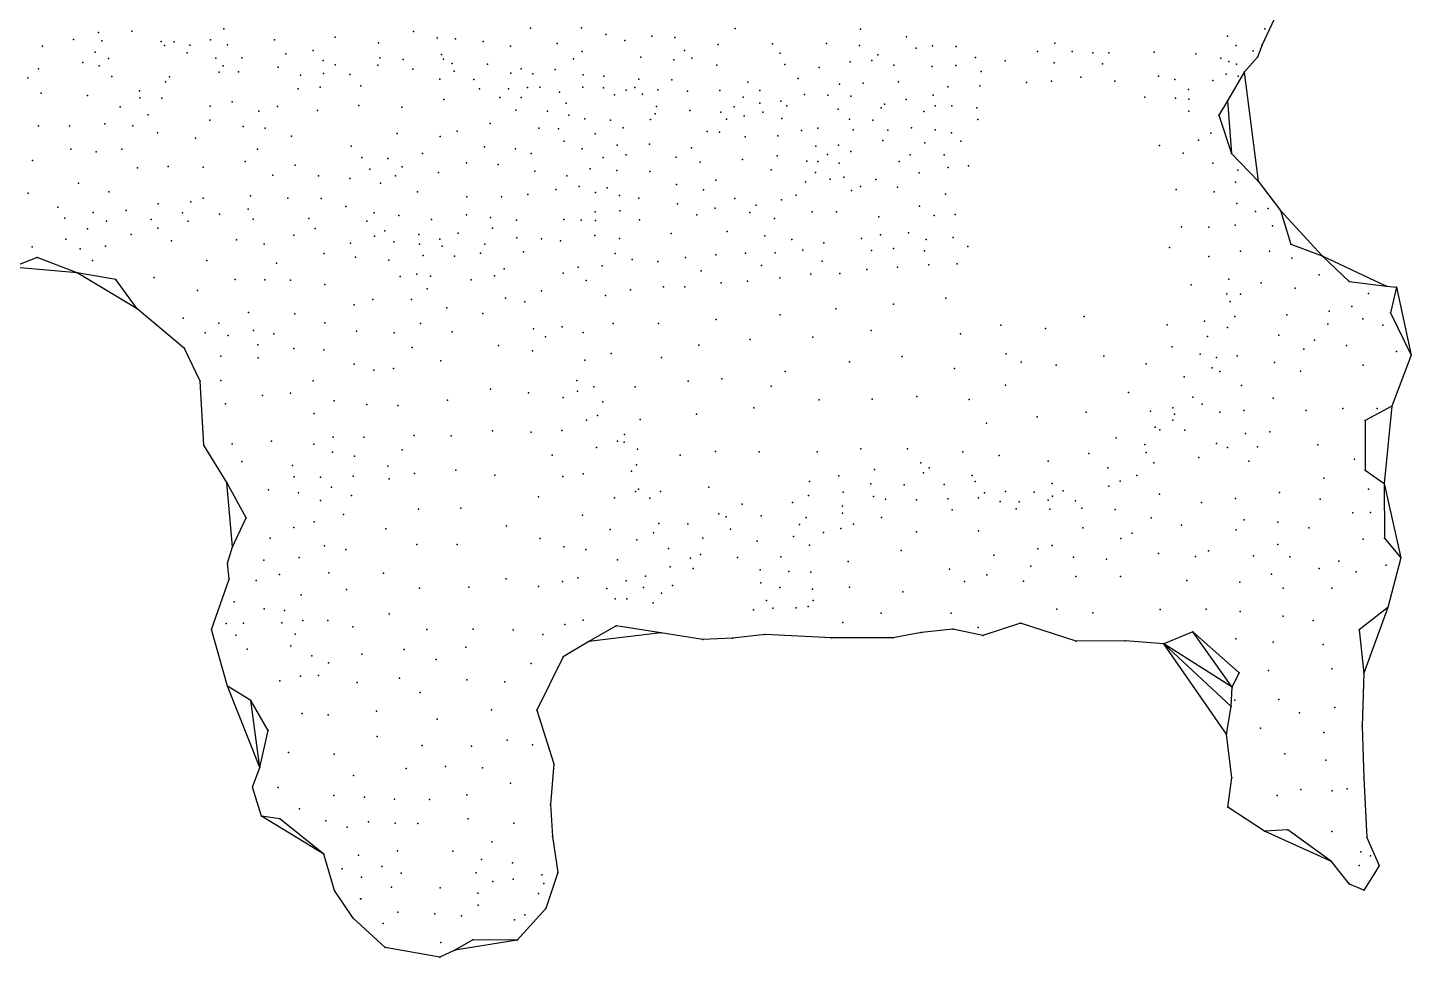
# Model space of a CAD drawing. Header units: millimetres. Extents: x 399711 to 433151, y 4365450 to 4409174.
# Drawn here: x 414865 to 426325, y 4371911 to 4379612 of the extents above; entities that cross this region are included whole.
import ezdxf

# ---------------------------------------------------------------- set-up
doc = ezdxf.new("R2010")
doc.units = ezdxf.units.MM
doc.layers.add('边界', color=7, linetype='Continuous')

msp = doc.modelspace()

# ---------------------------------------------------------------- linework, layer by layer
for p in [(415450.872, 4379573.732, 29.2), (415726.773, 4379583.14, 30.5), (416489.83, 4379602.302, 31.9), (418061.922, 4379581.948, 30.6), (419028.449, 4379608.411, 30.4), (419451.643, 4379611.841, 29.2), (419654.501, 4379554.805, 29.4), (420725.172, 4379604.511, 28.5), (421761.974, 4379599.236, 28.2), (425110.826, 4379603.334, 27.611), (414988.447, 4379457.857, 27.3), (415245.311, 4379514.899, 27.2), (415480.479, 4379503.83, 29.8), (415970.716, 4379498.355, 27.3), (415999.256, 4379465.76, 31.5), (416078.963, 4379495.221, 30.3), (416207.194, 4379467.797, 27.2), (416378.437, 4379512.616, 29), (416520.409, 4379469.885, 27.6), (416909.782, 4379510.629, 31.3), (417411.279, 4379533.038, 31.3), (417771.895, 4379485.636, 28.4), (418257.565, 4379527.146, 30.4), (418407.224, 4379518.872, 30.3), (418638.708, 4379497.586, 30.3), (418865.052, 4379458.532, 30.4), (419249.717, 4379481.22, 29.9), (419812.23, 4379505.532, 29.4), (420035.696, 4379543.339, 29.2), (420224.502, 4379531.601, 29.1), (420584.381, 4379474.139, 28.5), (421033.736, 4379478.682, 28.4), (421480.238, 4379482.62, 28.3), (421755.137, 4379463.373, 28.1), (422142.78, 4379535.133, 25.2), (422225.074, 4379442.4, 27.8), (422359.897, 4379461.647, 28.2), (422556.156, 4379455.462, 23.8), (423372.052, 4379483.734, 20.8), (424802.726, 4379543.092, 28.4), (424873.371, 4379463.345, 28.4), (425090.537, 4379471.189, 30.5), (415322.439, 4379323.156, 28), (415422.785, 4379410.756, 27.6), (415534.454, 4379355.752, 29.8), (416186.497, 4379404.473, 31.7), (416422.556, 4379359.876, 27.8), (416638.147, 4379362.05, 31.3), (417003.558, 4379396.546, 31.3), (417229.843, 4379423.029, 31.2), (417313.426, 4379339.504, 28.5), (417782.172, 4379362.394, 30.4), (417974.668, 4379348.195, 31.2), (418293.98, 4379390.865, 30.4), (418308.341, 4379351.273, 30.8), (419387.177, 4379352.985, 29.7), (419456.548, 4379413.75, 29.4), (419943.702, 4379368.184, 29.3), (420217.845, 4379345.668, 29.2), (420304.448, 4379423.817, 29.4), (420365.174, 4379360.175, 29), (421098.905, 4379401.72, 28.8), (421676.437, 4379329.232, 28.2), (421855.502, 4379339.968, 28.2), (421906.181, 4379386.586, 28.5), (422714.373, 4379365.184, 27.8), (422959.826, 4379338.341, 27.8), (423229.383, 4379414.696, 27.1), (423515.722, 4379414.012, 27.7), (423687.722, 4379404.597, 27.6), (423821.064, 4379404.274, 27.6), (424194.622, 4379409.143, 27.6), (424541.661, 4379396.979, 27.6), (424746.45, 4379358.66, 28.2), (424813.743, 4379330.76, 38.1), (425014.047, 4379421.759, 24.98), (425051.716, 4379367.516, 31.3), (414955.829, 4379270.435, 27.1), (415456.309, 4379294.888, 27.8), (415562.995, 4379209.073, 27.6), (416452.072, 4379243.937, 31.8), (416483.714, 4379296.723, 28.4), (416611.426, 4379247.743, 31.6), (416940.578, 4379284.179, 29.1), (417123.836, 4379219.309, 31.3), (417315.749, 4379231.972, 31.1), (417411.279, 4379304.872, 31.2), (417533.596, 4379223.384, 30.8), (417765.472, 4379300.774, 28.4), (418054.496, 4379268.423, 30.6), (418381.234, 4379316.657, 30.2), (418398.568, 4379251.985, 30.9), (418674.532, 4379308.825, 30.2), (418867.627, 4379235.029, 30.4), (418952.082, 4379271.846, 30.5), (419048.03, 4379228.797, 28), (419234.052, 4379265.976, 29.8), (419465.434, 4379222.824, 29.4), (419637.624, 4379210.715, 29.4), (420573.244, 4379302.004, 28.5), (421137.414, 4379308.477, 28.4), (421420.191, 4379282.07, 28.3), (422037.838, 4379300.424, 28.4), (422356.946, 4379292.048, 27.9), (422553.349, 4379300.153, 23.6), (422761.151, 4379248.24, 24.4), (423367.758, 4379320.686, 20.8), (423767.467, 4379311.765, 27.9), (424230.353, 4379209.517, 27.7), (424790.383, 4379226.046, 21.7), (424878.469, 4379309.021, 22.4), (424889.681, 4379209.354, 26.5), (424941.399, 4379245.021, 31), (414866.13, 4379197.096, 27.2), (416005.32, 4379163.008, 27), (416038.988, 4379204.704, 30.9), (417105.79, 4379105.286, 28.7), (417288.877, 4379120.418, 28.3), (417624.231, 4379130.495, 28.8), (418279.767, 4379184.647, 30.9), (418561.31, 4379183.084, 30.3), (418607.216, 4379105.152, 30), (418848.321, 4379104.336, 30.2), (419004.628, 4379117.297, 27.9), (419105.667, 4379119.282, 29.3), (419463.078, 4379120.313, 28.8), (419635.029, 4379114.701, 29.5), (419823.357, 4379094.108, 30.1), (419894.335, 4379116.109, 29.5), (419926.064, 4379185.823, 29.3), (420083.47, 4379098.281, 29.5), (420201.553, 4379179.903, 29.2), (420597.153, 4379092.939, 28.2), (420828.766, 4379160.369, 28.4), (421245.536, 4379190.073, 28.3), (421588.695, 4379143.14, 28.2), (421784.829, 4379153.273, 28.2), (422077.739, 4379162.406, 28.2), (422486.808, 4379120.92, 27.6), (422751.515, 4379131.011, 27.6), (423138.509, 4379157.32, 26.3), (423344.455, 4379168.444, 20.6), (423588.809, 4379201.402, 27.8), (423868.957, 4379168.621, 27.5), (424365.752, 4379182.673, 28.1), (424479.329, 4379101.19, 28.2), (424680.635, 4379175.343, 25.3), (414978.004, 4379070.615, 27.3), (415359.648, 4379049.951, 27.6), (415791.746, 4379090.347, 28.2), (415793.338, 4379029.796, 26.4), (415977.115, 4379027.848, 31), (416559.005, 4378998.093, 30), (418311.054, 4379017.044, 30.9), (418776.153, 4379034.611, 28.3), (418952.655, 4379034.611, 30), (419271.032, 4379078.877, 26.8), (419326.488, 4378987.912, 27.4), (419726.607, 4379055.86, 30.4), (419956.882, 4379062.889, 26.6), (420330.039, 4379087.593, 28.9), (420792.356, 4379035.806, 28.1), (420929.577, 4379092.104, 27.7), (420930.093, 4378986.449, 28.5), (421101.919, 4379004.285, 27.9), (421297.871, 4379059.438, 28.1), (421493.073, 4379053.527, 28.2), (421683.79, 4379044.051, 28.2), (421961.975, 4378979.076, 24.7), (422141.145, 4379016.154, 27.8), (422365.924, 4379053.586, 27.9), (424118.948, 4379037.096, 27.9), (424373.184, 4379028.024, 27.7), (424483.515, 4379020.258, 28.2), (424801.355, 4379007.525, 31.3), (415631.965, 4378956.735, 27.2), (415863.433, 4378889.25, 22.9), (416376.724, 4378961.861, 29.6), (416780.494, 4378921.47, 28.5), (416933.352, 4378959.18, 28.4), (417266.184, 4378926.428, 28.8), (417609.102, 4378966.738, 27.6), (417963.093, 4378954.06, 30.5), (418907.269, 4378928.798, 29.9), (419169.5, 4378921.24, 29.4), (419347.626, 4378888.325, 28.5), (420060.933, 4378898.047, 29), (420072.127, 4378959.254, 28.4), (420349.933, 4378927.471, 28.4), (420606.532, 4378912.639, 28.8), (420717.869, 4378957.387, 28.4), (420799.944, 4378882.953, 23.4), (420953.496, 4378913.263, 25.7), (421151.962, 4378964.873, 25.6), (421577.518, 4378938.598, 28.2), (421934.112, 4378947.201, 28), (422287.054, 4378917.649, 27.9), (422380.457, 4378965.892, 28.4), (422518.127, 4378964.696, 27.9), (422725.662, 4378947.021, 27.7), (424481.116, 4378919.827, 24.1), (424731.55, 4378886.419, 31.22), (414954.214, 4378798.488, 28), (415210.292, 4378798.488, 27.8), (415503.371, 4378815.651, 27.4), (415735.316, 4378799.714, 27.8), (416374.54, 4378845.89, 25.9), (416649.378, 4378792.983, 25.8), (416833.444, 4378780.387, 27), (418421.998, 4378755.032, 25), (418695.467, 4378817.947, 26.9), (419099.256, 4378780.573, 30), (419262.309, 4378773.668, 25.6), (419480.775, 4378856.41, 28.5), (419691.651, 4378847.442, 27.7), (419797.972, 4378783.628, 27.3), (420022.293, 4378852.951, 23.2), (420492.232, 4378753.362, 23.3), (420653.401, 4378855.068, 23.8), (421110.555, 4378860.458, 25.8), (421274.348, 4378759.368, 27.8), (421410.07, 4378780.556, 28.7), (421671.973, 4378853.228, 28.2), (421703.568, 4378767.018, 25.7), (421864.699, 4378844.878, 27.9), (421988.159, 4378763.323, 28.2), (422184.523, 4378781.713, 27.7), (422382.579, 4378765.772, 27.7), (422733.527, 4378852.479, 26.6), (415939.624, 4378741.863, 27.8), (416255.099, 4378696.405, 27.8), (417049.339, 4378712.283, 27.3), (417925.271, 4378734.877, 29.8), (418280.796, 4378709.683, 29.3), (419308.941, 4378671.787, 27.2), (419564.7, 4378732.774, 27.1), (419747.076, 4378639.544, 27.2), (420014.797, 4378647.13, 27.1), (420596.144, 4378747.005, 25.1), (420806.631, 4378706.987, 27.4), (421078.127, 4378715.044, 28.2), (421581.843, 4378638.591, 28.1), (421946.873, 4378676.723, 28.2), (422294.941, 4378657.597, 27.7), (422517.714, 4378740.929, 27.6), (422593.555, 4378673.178, 26.6), (424238.029, 4378635.321, 28.5), (424563.049, 4378681.079, 28.1), (424664.602, 4378739.407, 27.8), (415223.46, 4378605.724, 28.6), (415432.741, 4378583.05, 28.4), (415644.543, 4378605.724, 28.2), (416769.346, 4378605.975, 22.5), (417544.948, 4378629.669, 28.6), (417631.795, 4378535.929, 26.8), (417847.106, 4378528.29, 28.2), (418134.552, 4378568.6, 28.7), (418650.08, 4378623.957, 28.5), (418905.699, 4378609.842, 28.5), (419035.863, 4378571.051, 28.4), (419458.667, 4378609.879, 27.1), (419630.44, 4378537.837, 27.4), (419823.419, 4378559.026, 25.5), (420236.679, 4378540.1, 27), (420362.872, 4378617.753, 28.4), (420785.425, 4378520.525, 28.1), (421073.886, 4378549.771, 28.4), (421391.838, 4378632.047, 28.6), (421488.765, 4378561.25, 25.2), (421681.514, 4378585.619, 27.3), (422173.662, 4378558.641, 23.8), (422455.211, 4378557.775, 24.1), (424435.658, 4378573.164, 28), (424836.914, 4378571.266, 31.5), (414904.162, 4378512.84, 28.4), (415775.708, 4378451.516, 27.9), (416027.874, 4378462.215, 27.8), (416317.594, 4378457.402, 27.7), (416666.702, 4378504.772, 27.7), (417079.71, 4378474.324, 27.7), (417698.34, 4378440.113, 27.2), (417968.136, 4378460.268, 27.5), (418266.86, 4378413.837, 27.4), (418498.834, 4378491.937, 27.4), (418761.066, 4378479.34, 27.6), (419064.298, 4378423.74, 27.6), (419524.397, 4378441.755, 27.2), (419744.945, 4378429.042, 27.1), (420016.918, 4378420.409, 27.1), (420434.827, 4378496.904, 27), (421024.339, 4378434.428, 25.5), (421317.968, 4378505.758, 27.6), (421390.863, 4378411.353, 24.8), (421409.949, 4378502.465, 27.1), (421586.084, 4378490.27, 27.7), (422084.507, 4378503.663, 27.4), (422249.275, 4378409.853, 27.3), (422488.462, 4378452.995, 26.5), (422657.273, 4378468.329, 26.4), (424682.131, 4378490.153, 27.9), (424889.356, 4378431.888, 26.6), (415286.546, 4378323.029, 28.4), (416895.578, 4378391.704, 33), (417273.659, 4378386.044, 27.6), (417534.412, 4378362.359, 27.6), (417787.561, 4378322.862, 27.8), (417912.664, 4378384.687, 22.4), (419331.572, 4378385.95, 27.2), (419433.209, 4378295.552, 27.2), (420238.7, 4378314.435, 27.1), (420563.548, 4378348.45, 26.9), (421307.19, 4378335.632, 27.1), (421511.74, 4378358.381, 26.6), (421624.125, 4378372.894, 27), (421761.967, 4378296.614, 23.3), (421889.206, 4378353.824, 27.8), (422070.096, 4378290.886, 27), (424868.823, 4378332.081, 27.5), (425055.898, 4378340.011, 25.4), (414869.842, 4378241.15, 28.1), (415538.692, 4378252.487, 28), (416317.594, 4378199.02, 27.6), (416711.956, 4378220.552, 27.4), (417019.37, 4378198.717, 27.7), (417295.208, 4378196.563, 27.5), (418093.569, 4378251.807, 27.4), (418501.356, 4378212.289, 27.1), (418788.802, 4378212.289, 27.6), (419008.653, 4378229.346, 28.3), (419238.739, 4378271.214, 28.1), (419567.175, 4378248.241, 27.6), (419664.36, 4378284.958, 27.1), (419766.21, 4378220.664, 25.6), (419927.38, 4378199.475, 27.1), (420463.869, 4378267.639, 27.1), (420722.066, 4378197.263, 26.7), (421109.89, 4378185.992, 20.1), (421230.814, 4378223.463, 26.6), (421687.744, 4378264.831, 29.3), (422466.565, 4378233.016, 26.3), (424376.88, 4378270.718, 27.7), (424693.147, 4378252.129, 27.7), (415115.364, 4378124.066, 27.6), (415407.576, 4378081.286, 28.1), (415679.893, 4378098.807, 27.6), (415944.646, 4378154.233, 27.8), (416146.898, 4378078.004, 31.5), (416217.118, 4378169.688, 28.4), (416454.355, 4378067.234, 28.3), (416690.117, 4378108.851, 31.2), (417499.932, 4378129.815, 27.1), (417733.686, 4378079.553, 27.4), (418499.859, 4378062.072, 27.1), (419564.748, 4378087.175, 27.3), (419770.451, 4378095.65, 28.1), (420247.707, 4378152.45, 27.2), (420559.34, 4378118.253, 27.2), (420846.359, 4378080.274, 26.7), (420899.797, 4378142.237, 27.5), (421361.481, 4378087.283, 27.9), (421565.293, 4378085.926, 28.6), (422252.032, 4378132.501, 26.9), (422547.626, 4378065.631, 26.3), (424879.326, 4378154.957, 24.7), (425034.508, 4378088.446, 27.6), (425140.04, 4378115.104, 26.3), (425241.757, 4378098.846, 30.6), (415173.444, 4378034.381, 23.8), (415517.264, 4378010.007, 23.3), (415889.114, 4378023.177, 32.2), (415944.033, 4377951.721, 28.3), (416193.195, 4378008.796, 28.2), (416731.442, 4378026.781, 28.1), (417193.764, 4378030.17, 31), (417245.82, 4377949.384, 27.8), (417674.392, 4378009.878, 26.5), (417940.565, 4378055.868, 27.5), (418209.938, 4378023.57, 27.4), (418698.029, 4378040.974, 27.4), (418713.643, 4377952.218, 22.9), (418913.194, 4378017.84, 28.2), (419305.135, 4378023.976, 27.8), (419450.233, 4378017.251, 27.6), (419567.636, 4378014.491, 27.4), (419933.742, 4378021.489, 27.2), (420408.027, 4378060.658, 27.5), (421050.813, 4378031.056, 20.3), (421915.849, 4378046.549, 27.1), (422372.895, 4378056.632, 26.3), (424421.352, 4377961.78, 27.5), (424646.991, 4377960.461, 27.6), (424867.081, 4377976.844, 27.6), (425175.894, 4377971.113, 25.1), (415182.168, 4377860.849, 26.6), (415360.765, 4377946.207, 31.5), (415722.284, 4377898.958, 27.3), (416055.713, 4377845.249, 28.3), (416595.572, 4377853.659, 27.4), (417070.738, 4377893.454, 27.7), (417738.773, 4377885.951, 29.3), (417822.118, 4377929.144, 30.8), (417897.5, 4377837.631, 29.3), (418105.104, 4377899.748, 24.2), (418279.388, 4377860.056, 26.2), (418430.9, 4377911.349, 27.3), (418915.36, 4377871.599, 28.3), (419120.439, 4377864.441, 27.7), (419278.782, 4377845.659, 27.2), (419562.138, 4377890.055, 27), (419766.21, 4377864.692, 27.9), (420193.599, 4377908.507, 26.8), (420658.831, 4377922.981, 26.8), (420969.247, 4377888.589, 26.5), (421194.921, 4377856.472, 20.2), (421772.57, 4377866.481, 26.1), (421929.499, 4377896.146, 26.7), (422160.375, 4377914.018, 26.2), (422306.246, 4377858.649, 26.3), (422529.613, 4377873.048, 26.4), (414902.08, 4377795.891, 32.1), (415299.092, 4377780.019, 28.3), (415508.373, 4377802.693, 28.2), (416824.552, 4377818.876, 26.1), (417321.04, 4377741.098, 27.4), (417540.024, 4377826.908, 27.8), (418109.88, 4377819.373, 29.2), (418141.312, 4377725.459, 28.5), (418298.696, 4377801.033, 30.3), (418400.308, 4377719.332, 28.9), (418615.501, 4377743.647, 27.2), (418650.708, 4377818.762, 27.2), (418970.832, 4377755.709, 27.6), (419731.464, 4377740.669, 26.6), (420565.32, 4377729.692, 26.2), (420810.303, 4377744.09, 26.4), (421057.513, 4377748.201, 26.4), (421284.988, 4377770.079, 20.2), (421458.843, 4377830.271, 28), (421853.188, 4377765.769, 26), (422036.082, 4377782.629, 26.2), (422291.729, 4377762.422, 26.5), (422652.142, 4377800.628, 26.4), (424321.228, 4377791.985, 27.4), (424648.937, 4377717.495, 27.4), (424910.008, 4377760.013, 27.4), (425150.72, 4377760.013, 27.4), (425325.784, 4377819.36, 26.7), (425586.159, 4377721.263, 30.1), (414943.605, 4377707.153, 27.1), (415402.471, 4377684.284, 28.2), (416349.841, 4377683.769, 27.9), (416925.248, 4377660.282, 32.8), (417581.452, 4377711.317, 27.6), (417857.052, 4377686.693, 27.5), (418812.332, 4377614.21, 27.3), (419425.236, 4377627.279, 27), (419623.384, 4377639.877, 27), (419872.313, 4377691.775, 26.3), (420085.592, 4377675.554, 26.4), (420312.561, 4377709.751, 26.2), (420944.029, 4377642.011, 26.4), (421446.084, 4377679.376, 26.4), (421815.36, 4377609.182, 26.2), (422070.164, 4377627.434, 26.3), (422327.756, 4377649.032, 26.3), (422563.732, 4377656.232, 26.3), (425334.666, 4377702.944, 25.8), (415276.399, 4377580.991, 28.2), (415596.623, 4377525.565, 28.1), (415911.99, 4377542.927, 28.1), (416582.881, 4377525.664, 27.4), (416830.306, 4377522.789, 26.1), (417041.967, 4377519.751, 27.6), (417949.287, 4377550.819, 28.1), (418087.527, 4377570.114, 27.9), (418200.226, 4377554.321, 28.1), (418537.785, 4377524.719, 26.6), (418732.252, 4377555.955, 30.7), (419301.475, 4377578.608, 27.2), (419491.885, 4377517.488, 27), (420444.63, 4377598.303, 26.5), (420608.552, 4377499.312, 26.2), (420826.515, 4377511.911, 26.3), (421093.54, 4377539.42, 26.4), (421351.864, 4377569.35, 26.3), (421591.993, 4377576.785, 26.4), (424813.048, 4377527.84, 27.3), (425082.127, 4377497.264, 27.2), (425560.754, 4377565.537, 26.8), (425811.542, 4377510.695, 25.7), (416272.161, 4377433.676, 27.6), (417326.794, 4377485.256, 27.4), (418173.823, 4377448.731, 27), (419120.05, 4377431.435, 27.3), (419650.43, 4377394.393, 26.9), (419857.902, 4377441.597, 26.3), (420132.427, 4377466.773, 26.5), (420308.959, 4377464.973, 26.2), (424501.971, 4377482.861, 27.2), (424797.576, 4377408.766, 23.5), (424910.806, 4377404.298, 26.8), (425363.808, 4377453.091, 27.1), (425971.698, 4377410.044, 25.3), (426118.532, 4377470.225, 26.1), (426202.691, 4377463.133, 30.3), (415773.31, 4377283.434, 27.9), (417568.8, 4377315.563, 27.4), (417724.764, 4377361.334, 27.9), (418044.42, 4377361.377, 27.8), (418336.791, 4377291.326, 26.9), (418822.979, 4377372.742, 26.6), (418982.936, 4377340.55, 26), (421559.247, 4377283.819, 26.3), (422037.408, 4377322.637, 26), (422469.162, 4377370.988, 26.3), (424825.485, 4377343.672, 21.7), (425643.69, 4377263.198, 27.6), (425831.75, 4377301.175, 26.2), (416154.085, 4377205.38, 27.4), (416447.542, 4377165.135, 27.3), (416693.406, 4377252.219, 28.1), (417076.492, 4377240.912, 27.5), (417326.794, 4377166.171, 27.4), (418118.933, 4377160.384, 27), (418635.566, 4377245.191, 26.8), (419713.04, 4377161.466, 27.2), (420089.593, 4377161.466, 26.5), (420568.7, 4377194.106, 26.4), (421097.666, 4377232.924, 26.4), (422926.404, 4377147.037, 26.6), (423615.341, 4377218.51, 26.5), (424302.203, 4377149.766, 27.4), (424612.359, 4377181.387, 27.4), (424862.978, 4377221.024, 27.2), (425295.033, 4377234.444, 27.1), (425632.727, 4377155.793, 27.1), (425923.457, 4377199.522, 26.6), (426089.601, 4377148.867, 26.1), (426153.041, 4377251.289, 24.8), (416335.544, 4377083.794, 27.7), (416525.222, 4377061.648, 28.3), (416735.246, 4377104.768, 28.5), (416902.709, 4377076.914, 27.4), (417588.285, 4377096.857, 27.1), (417899.188, 4377083.202, 27.1), (418380.099, 4377092.571, 27), (419055.228, 4377117.308, 26.7), (419153.262, 4377050, 22.6), (419291.509, 4377134.152, 27.3), (419464.994, 4377086.816, 27.3), (421367.992, 4377047.319, 26.2), (421850.01, 4377104.098, 25.9), (422591.691, 4377075.373, 26.2), (423295.57, 4377119.972, 26.7), (424636.808, 4377053.478, 26.6), (424801.953, 4377127.168, 25.7), (425226.986, 4377065.775, 19.4), (416162.922, 4376954.435, 27.7), (416771.698, 4376984.27, 27.7), (417070.813, 4376954.925, 27.8), (417318.238, 4376943.426, 27.4), (418048.314, 4376962.272, 27.4), (418765.79, 4376978.589, 26.7), (419045.552, 4376935.167, 26.5), (420425.305, 4376981.222, 26.5), (420850.219, 4377029.138, 26.5), (424343.749, 4376968.15, 25.4), (425434.925, 4376949.178, 19.2), (425522.807, 4377024.343, 23.4), (425789.492, 4376980.197, 26.4), (426202.243, 4376928.522, 24.6), (416465.011, 4376891.193, 27.4), (416772.854, 4376876.82, 27.4), (417569.565, 4376825.46, 26.9), (418287.582, 4376852.726, 26.9), (419479.937, 4376856.893, 27.3), (419698.098, 4376913.627, 27.3), (420113.501, 4376880.781, 26.5), (421670.699, 4376844.315, 25.8), (422108.26, 4376889.09, 25.3), (422969.794, 4376910.39, 26.1), (423092.323, 4376841.712, 26.3), (423382.208, 4376817.824, 26.1), (423777.227, 4376889.705, 26.3), (424129.007, 4376827.063, 26.2), (424574.922, 4376906.342, 21.6), (424710.793, 4376880.879, 26.7), (424883.029, 4376894.245, 26.7), (425191.228, 4376838.59, 26.6), (425927.042, 4376817.774, 25.8), (426325.109, 4376900.217, 30.2), (416465.354, 4376689.046, 27.4), (417229.05, 4376687.584, 27.3), (417731.299, 4376775.58, 27.3), (417895.501, 4376790.179, 26.9), (419412.631, 4376689.374, 23), (420614.127, 4376703.663, 26.7), (421137.877, 4376763.648, 26.4), (422541.593, 4376787.566, 26), (424442.475, 4376719.181, 26.2), (424676.693, 4376794.414, 27.3), (424738.9, 4376764.1, 26.6), (425406.931, 4376766.749, 26.4), (416292.732, 4376683.297, 27.6), (417040.761, 4376585.56, 30.3), (418697.718, 4376616.619, 26.7), (419012.79, 4376586.767, 26.4), (419418.396, 4376601.121, 30.2), (419554.649, 4376635.928, 27.1), (419895.34, 4376635.928, 26.9), (420335.65, 4376682.62, 26.7), (421024.313, 4376641.222, 26.5), (422963.817, 4376650.607, 26.1), (423982.853, 4376589.792, 26.1), (424917.364, 4376647.587, 27.1), (416502.821, 4376496.687, 27.4), (416810.664, 4376565.679, 27.2), (417402.795, 4376519.988, 27.8), (417675.413, 4376490.164, 27.5), (417930.811, 4376483.513, 26.8), (418341.904, 4376527.062, 26.9), (419300.7, 4376548.773, 25.9), (419628.562, 4376511.862, 22.5), (420880.504, 4376463.993, 26.5), (421419.294, 4376529.744, 25.9), (421858.605, 4376535.716, 25.4), (422230.369, 4376556.648, 25.4), (422664.184, 4376532.635, 25.8), (424349.916, 4376462.804, 20.7), (424515.292, 4376550.902, 22.2), (424591.41, 4376492.88, 26.7), (425181.849, 4376541.855, 26.6), (425757.058, 4376457.52, 26.1), (426040.83, 4376458.495, 25.2), (426163.578, 4376478.007, 29.4), (417237.808, 4376416.29, 27.1), (419492.301, 4376359.898, 25.91), (419584.022, 4376400.013, 26.8), (419937.695, 4376365.174, 27.1), (420404.61, 4376410.186, 26.8), (423226.102, 4376389.223, 26.1), (423631.072, 4376426.229, 26.2), (424163.968, 4376436.669, 26.1), (424350.225, 4376360.177, 28.06), (424362.3, 4376411.536, 28.06), (424740.139, 4376426.768, 26.9), (424937.803, 4376439.626, 27.2), (425453.823, 4376441.902, 26.4), (425943.315, 4376356.736, 19), (418066.777, 4376233.395, 26.8), (418371.928, 4376230.319, 26.6), (418714.932, 4376273.629, 26.6), (419035.081, 4376262.403, 26.6), (419290.398, 4376275.972, 26.6), (419808.874, 4376242.273, 25.6), (422805.873, 4376336.045, 26), (424204.51, 4376303.632, 21.4), (424243.249, 4376280.533, 22.7), (424449.876, 4376279.13, 26.7), (424952.107, 4376250.099, 26.6), (425152.382, 4376263.027, 26.6), (416323.839, 4376153.271, 27.3), (416557.485, 4376166.105, 27), (416885.467, 4376186.227, 27), (417234.912, 4376162.13, 26.9), (417394.904, 4376219.948, 27.6), (417648.048, 4376219.948, 27.9), (417965.994, 4376116.462, 27.4), (419576.318, 4376133.185, 25.59), (419749.772, 4376187.729, 26.9), (419804.384, 4376179.779, 30.1), (419916.671, 4376120.937, 22.9), (421765.532, 4376124.391, 26.3), (422152.797, 4376124.362, 26.2), (423881.847, 4376213.945, 26), (424116.66, 4376158.066, 19.4), (424712.085, 4376167.274, 26.6), (424801.973, 4376134.075, 26.6), (425049.88, 4376140.593, 26.9), (425550.733, 4376157.662, 26.3), (416638.248, 4376018.086, 27), (417390.272, 4376096.013, 27.4), (417571.362, 4376061.657, 27.6), (419208.772, 4376071.716, 26.8), (420269.42, 4376069.559, 26.7), (420562.991, 4376102.184, 26.9), (420924.6, 4376099.198, 26.7), (421404.171, 4376098.969, 26.4), (422261.573, 4376006.566, 22.01), (422610.625, 4376098.222, 26.1), (422911.748, 4376068.441, 26), (423316.744, 4376020.353, 26), (423655.453, 4376085.182, 26), (424129.318, 4376092.62, 27.9), (424192.204, 4376008.096, 26.4), (424565.938, 4376051.277, 26.4), (424978.118, 4376021.089, 26.7), (425854.058, 4376038.117, 25.7), (417058.089, 4375985.003, 25.6), (417072.681, 4375891.602, 22.6), (417289.576, 4375889.04, 26.3), (417560.022, 4375896.684, 26.4), (417847.383, 4375980.411, 27.5), (418069.453, 4375919.686, 26.8), (418410.229, 4375946.878, 26.6), (418733.449, 4375906.17, 26.5), (419298.405, 4375895.314, 26.7), (419467.075, 4375917.518, 26.2), (419867.179, 4375939.737, 27), (419908.511, 4375990.116, 26.6), (421583.481, 4375898.907, 26.8), (421879.344, 4375952.655, 18.4), (422283.426, 4375925.591, 27.5), (422331.517, 4375965.138, 25.7), (422687.159, 4375901.851, 21.15), (423812.432, 4375964.888, 25.3), (424052.374, 4375902.41, 26.3), (425943.038, 4375946.145, 22.7), (416514.536, 4375845.608, 27), (416859.78, 4375782.366, 26.9), (417381.645, 4375804.696, 27.2), (417860.311, 4375873.55, 26.6), (419899.043, 4375770.89, 26.4), (419924.439, 4375788.626, 29.9), (420105.588, 4375770.036, 27.3), (420506.048, 4375805.868, 26.8), (421340.404, 4375853.422, 24.7), (421849.176, 4375832.792, 24.6), (422125.897, 4375824.039, 26.4), (422455.197, 4375828.664, 26.7), (422712.674, 4375853.024, 26.1), (423351.573, 4375836.063, 25.1), (423440.81, 4375774.981, 23.5), (423819.418, 4375813.384, 26.1), (423914.424, 4375854.174, 25.6), (425600.859, 4375880.756, 26.2), (425970.865, 4375790.308, 18.7), (426101.125, 4375837.061, 29.2), (417107.205, 4375759.369, 26.3), (417289.58, 4375695.46, 26.5), (417548.514, 4375735.705, 24.6), (419094.695, 4375727.055, 26.5), (419725.485, 4375717.511, 25.7), (420017.238, 4375715.852, 22.2), (420782.544, 4375664.327, 30.7), (421198.417, 4375679.72, 26.3), (421332.286, 4375736.73, 24.6), (421620.307, 4375763.291, 24.5), (421871.708, 4375729.849, 28.5), (421969.96, 4375705.621, 26.5), (422227.783, 4375702.24, 26.4), (422486.443, 4375708.61, 26.6), (422740.323, 4375716.6, 25.9), (422788.999, 4375760.252, 28.8), (422921, 4375686.7, 25.93), (422962.719, 4375768.764, 26.1), (423077.796, 4375685.126, 2.3), (423202.422, 4375765.517, 23.8), (423316.072, 4375696.899, 25.4), (423353.383, 4375730.927, 19.7), (423544.08, 4375692.428, 28.33), (424239.068, 4375749.175, 26.3), (424586.368, 4375679.773, 26), (424868.073, 4375711.499, 26), (425233.44, 4375761.461, 27), (425570.373, 4375705.345, 26.6), (416675.917, 4375551.224, 27.1), (417479.999, 4375579.756, 26.4), (418101.994, 4375623.177, 26.7), (418453.523, 4375631.011, 26.7), (419460.331, 4375572.864, 25.9), (420590.35, 4375584.917, 22.5), (420649.332, 4375558.828, 26), (420940.336, 4375569.396, 26.32), (421313.577, 4375554.712, 29.6), (421614.605, 4375589.702, 24.3), (421614.84, 4375649.372, 22.7), (421935.765, 4375554.817, 26.4), (422520.986, 4375618.852, 26.2), (423052.1, 4375625.5, 25.74), (423331.874, 4375623.524, 26.13), (423596.895, 4375632.599, 26.8), (423872.526, 4375620.983, 25.8), (424169.707, 4375553.079, 25.7), (425841.571, 4375593.391, 25.7), (425986.56, 4375595.483, 21), (417070.071, 4375470.734, 26.3), (417236.939, 4375519.603, 30.2), (417830.38, 4375460.346, 26.6), (418831.066, 4375484.462, 26.5), (419690.159, 4375454.987, 25.6), (420048.764, 4375428.749, 29.6), (420093.248, 4375505.974, 22), (420332.715, 4375501.295, 27.3), (420686.338, 4375456.673, 26.4), (421258.203, 4375497.155, 22.4), (421457.797, 4375431.104, 26.8), (421601, 4375464.4, 23.88), (421704.442, 4375498.785, 29.5), (422227.936, 4375435.998, 26.1), (422740.343, 4375442.855, 26.9), (423603.252, 4375469.535, 26.6), (424013.7, 4375425.253, 23.7), (424422.933, 4375491.98, 26), (424874.881, 4375451.782, 23.4), (424939.836, 4375534.102, 25.9), (425218.125, 4375514.888, 26.8), (425476.78, 4375468.974, 26.5), (416560.873, 4375311.849, 27.2), (416874.47, 4375383.715, 27.1), (417323.973, 4375320.26, 26.2), (418088.413, 4375330.08, 26.8), (418423.464, 4375331.4, 26.9), (419110.827, 4375381.335, 26.3), (419306.389, 4375310.775, 26.4), (419909.243, 4375369.284, 25.4), (420457.218, 4375384.017, 29.7), (420906.058, 4375358.357, 26.2), (421208.618, 4375397.761, 25.6), (421340.04, 4375325.67, 22.6), (423351.236, 4375321.839, 25.7), (423918.439, 4375380.306, 25.7), (425220.093, 4375330.646, 26.2), (425925.455, 4375376.407, 20.1), (426101.582, 4375383.59, 22.5), (416821.811, 4375200.405, 27.3), (417113.264, 4375222.735, 26.3), (417499.012, 4375289.372, 26.4), (419488.425, 4375290.419, 26), (419750.538, 4375203.121, 26.1), (420172.541, 4375297.315, 26.2), (420354.608, 4375217.488, 24.2), (420438.978, 4375248.317, 26.3), (420743.112, 4375222.18, 26.2), (421102.788, 4375229.441, 26.1), (422098.735, 4375280.67, 25.9), (422867.663, 4375241.552, 26.6), (423232.166, 4375293.865, 25.6), (423525.881, 4375226.658, 25.5), (423801.08, 4375208.15, 26.1), (424231.128, 4375256.269, 25.9), (424537.367, 4375231.442, 26.6), (424644.479, 4375279.768, 24.9), (425018.658, 4375236.297, 26.1), (425318.606, 4375227.71, 21.7), (426239.089, 4375219.946, 28.9), (416520.543, 4375176.053, 32.2), (417358.812, 4375096.546, 27.4), (417811.407, 4375092.727, 26.5), (420187.206, 4375146.887, 26.1), (420378.103, 4375131.69, 26.1), (420932.234, 4375122.367, 26.1), (421168.365, 4375108.177, 26), (421352.058, 4375101.276, 26.7), (421660.919, 4375191.329, 26), (422498.923, 4375125.172, 26), (423174.701, 4375150.142, 26.4), (425166.024, 4375084.536, 26.2), (425562.418, 4375132.19, 25.9), (425724.167, 4375193.245, 26.1), (425867.524, 4375103.292, 25.8), (426115.959, 4375160.922, 23.4), (416534.268, 4375042.555, 32), (416756.892, 4375033.86, 30.9), (416952.099, 4375081.19, 26.6), (418110.182, 4374967.89, 26.7), (418518.528, 4374978.598, 26.7), (418828.168, 4375046.444, 26.3), (419097.065, 4374984.025, 26), (419295.343, 4375024.733, 26.1), (419421.667, 4375054.768, 26.1), (419663.177, 4374967.02, 26.4), (419823.137, 4375029.365, 26.8), (419965.006, 4374973.398, 26.7), (419981.531, 4375068.479, 28.5), (420206.56, 4374991.564, 27.7), (420938.782, 4375013.938, 26.9), (421096.163, 4374973.76, 26.5), (421670.474, 4374976.844, 26), (422624.908, 4375025.208, 25.5), (422810.18, 4375080.743, 23), (423112.811, 4375027.457, 25.3), (423546.027, 4375064.916, 25.7), (423916.902, 4375064.936, 25.6), (424466.752, 4375031.64, 26.5), (424904.206, 4375018.885, 26), (425263.073, 4374969.61, 26.2), (425665.648, 4374969.61, 25.8), (416575.207, 4374856.968, 30.2), (417130.475, 4374914.461, 26.3), (417504.484, 4374957.034, 26.5), (419730.585, 4374881.368, 24.2), (419826.936, 4374881.902, 26.2), (420114.753, 4374928.919, 25.6), (420984.677, 4374866.572, 25.9), (421365.416, 4374960.512, 25.9), (421372.134, 4374866.544, 23.6), (422113.556, 4374940.054, 25.9), (416823.376, 4374796.892, 30.2), (416992.377, 4374785.103, 27.7), (417860.298, 4374755.545, 26.7), (420046.378, 4374848.342, 26.1), (420876.227, 4374789.955, 26.7), (421036.627, 4374804.593, 21.9), (421230.515, 4374805.959, 27.1), (421329.302, 4374818.277, 26.1), (421934.364, 4374763.037, 26), (422513.745, 4374762.341, 26), (423387.736, 4374794.382, 25.6), (423687.655, 4374765.248, 25.6), (424244.989, 4374792.747, 25.8), (424625.042, 4374794.403, 23.5), (424907.225, 4374775.674, 25.9), (426129.997, 4374808.174, 23.2), (416386.367, 4374626.425, 29.1), (416508.82, 4374676.313, 29.4), (416652.887, 4374678.741, 29), (416969.361, 4374681.616, 28.9), (417144.86, 4374701.738, 27.5), (417349.867, 4374702.214, 26.4), (417558.807, 4374649.704, 26.5), (418169.937, 4374627.993, 26.6), (418553.838, 4374628.509, 26.6), (418885.207, 4374623.081, 26.3), (419314.356, 4374669.217, 25.6), (419466.423, 4374705.152, 25.5), (419739.606, 4374655.93, 25.6), (421615.92, 4374683.833, 26.2), (422528.203, 4374629.903, 23.2), (422737.031, 4374642.113, 21.9), (423087.961, 4374677.866, 25.9), (425263.073, 4374736.168, 25.9), (425511.088, 4374700.254, 25.6), (425892.097, 4374624.834, 25.6), (416589.806, 4374578.736, 29.2), (417081.139, 4374588.974, 28.8), (419132.375, 4374585.087, 26), (419512.81, 4374526.809, 26.8), (420109.076, 4374599.997, 27.8), (420456.154, 4374544.063, 27.9), (420701.568, 4374555.035, 26.1), (420972.625, 4374584.581, 26.9), (421519.054, 4374556.423, 26.7), (422032.037, 4374558.712, 25.8), (422269.185, 4374603.14, 21.4), (422775.736, 4374577.653, 25.7), (423547.807, 4374528.85, 25.6), (423954.392, 4374532.194, 25.6), (424516.739, 4374607.111, 26.1), (424872.856, 4374548.479, 25.6), (425180.401, 4374520.683, 25.6), (416682.751, 4374463.961, 29), (417045.045, 4374490.348, 27.9), (417219.793, 4374409.113, 27.2), (417631.779, 4374423.539, 26.5), (417982.734, 4374460.493, 26.7), (418493.086, 4374479.839, 26.6), (419299.666, 4374399.583, 26), (424275.138, 4374507.221, 23), (425593.76, 4374502.726, 25.6), (417356.881, 4374350.141, 26.4), (418247.131, 4374376.893, 27.7), (419035.268, 4374346.078, 26.2), (425142.55, 4374288.318, 25.4), (425665.354, 4374300.097, 25.3), (416952.426, 4374200.477, 28.6), (417124.49, 4374241.175, 28.5), (417274.741, 4374246.452, 32.6), (417594.505, 4374186.284, 26.5), (417943.453, 4374223.433, 26.6), (418503.126, 4374208.974, 26.6), (418817.844, 4374194.442, 26.2), (424898.5, 4374267.225, 25.5), (425930.772, 4374264.93, 25.2), (416519.033, 4374156.531, 28.6), (418116.606, 4374106.028, 26.5), (424842.583, 4374148.42, 26), (416714.638, 4374039.774, 28.4), (417755.135, 4373951.122, 26.5), (418707.281, 4373961.518, 25.7), (419082.124, 4373958.174, 25.7), (424833.748, 4373990.131, 26), (424862.388, 4374042.424, 22.1), (425228.446, 4374046.294, 24.6), (425398.569, 4373935.724, 24.6), (425692.841, 4373980.83, 24.3), (417138.062, 4373931.574, 28.4), (417353.518, 4373921.026, 26.5), (418255.463, 4373884.605, 26.5), (425918.301, 4373825.632, 24.3), (416857.966, 4373791.241, 28.7), (417759.376, 4373741.423, 27.2), (418836.9, 4373710.173, 25.7), (424794.078, 4373758.443, 23.6), (425074.763, 4373809.996, 24.6), (425599.708, 4373774.517, 24.2), (417024.607, 4373607.914, 28.6), (417403.939, 4373592.587, 27.1), (418133.324, 4373666.882, 26.4), (418539.941, 4373660.557, 25.7), (419045.309, 4373670.589, 25.6), (425277.022, 4373595.534, 24.1), (416788.072, 4373483.526, 28.7), (418325.636, 4373493.143, 25.9), (418633.447, 4373479.998, 25.7), (419223.437, 4373514.408, 25.3), (425618.283, 4373543.558, 24), (417564.383, 4373415.842, 28.2), (417999.344, 4373473.961, 26.7), (424839.486, 4373398.618, 25.3), (425932.276, 4373398.684, 24.4), (416727.269, 4373320.668, 28.7), (416939.138, 4373318.282, 28.7), (417399.784, 4373252.066, 28.4), (418503.301, 4373257.517, 25.7), (418864.756, 4373354.494, 25.6), (425215.109, 4373252.206, 24.1), (425411.176, 4373301.697, 24.4), (425669.515, 4373289.559, 24), (425792.456, 4373307.523, 22), (417117.87, 4373141.993, 34.6), (417654.949, 4373238.122, 28.4), (417902.613, 4373221.402, 26.7), (418194.554, 4373217.588, 25.8), (419196.09, 4373177.261, 25.2), (424806.189, 4373155.878, 24.1), (416802.735, 4373080.062, 28.6), (416954.166, 4373057.014, 28.7), (417333.665, 4373041.235, 28.2), (417688.325, 4373032.225, 28.2), (417908.224, 4373023.639, 26.9), (418097.576, 4373020.636, 29.2), (418513.123, 4373058.883, 26.3), (418891.312, 4373022.099, 25.6), (417510.995, 4372990.182, 29.2), (419212.605, 4372911.747, 25.4), (425109.068, 4372956.456, 27.9), (425303.127, 4372966.196, 24.2), (425666.724, 4372952.035, 24.4), (425957.584, 4372904.284, 25.3), (417929.263, 4372792.402, 26.5), (418385.945, 4372791.363, 26.2), (418710.128, 4372868.628, 26.3), (417318.126, 4372764.374, 29.9), (417604.169, 4372755.942, 30.1), (418623.568, 4372721.139, 26.5), (418881.272, 4372694.387, 26.4), (425663.932, 4372703.774, 23.9), (425906.443, 4372784.859, 25.3), (425986.476, 4372750.384, 25.3), (417468.742, 4372643.377, 30.1), (417629.793, 4372575.251, 30), (417799.532, 4372662.846, 30.1), (417958.596, 4372606.802, 30), (418579.276, 4372610.549, 29.5), (419123.785, 4372593.876, 29.6), (419257.229, 4372612.924, 29.1), (425893.092, 4372672.556, 25.4), (426022.622, 4372609.875, 25.5), (426059.61, 4372671.782, 25.3), (417405.8, 4372463.301, 29.9), (417877.678, 4372493.332, 26.4), (418281.886, 4372486.74, 29.4), (418716.771, 4372540.382, 26.5), (418885.091, 4372559.501, 29.4), (419140.541, 4372523.311, 29), (425813.99, 4372515.955, 25.2), (425931.281, 4372466.312, 25.1), (417622.606, 4372394.616, 29.9), (417623.183, 4372394.552, 29.9), (418594.791, 4372442.869, 29), (418596.698, 4372341.917, 26.2), (419095.674, 4372440.109, 26.8), (417561.511, 4372235.867, 30.1), (417931.778, 4372286.119, 29.6), (418238.668, 4372271.27, 29.6), (418459.183, 4372255.78, 29.5), (418898.468, 4372220.531, 29.4), (418981.618, 4372263.897, 28.6), (419156.866, 4372316.31, 27.8), (417808.549, 4372190.021, 26.6), (417827.294, 4371990.982, 29.7), (418287.005, 4372032.95, 29.6), (418552.594, 4372055.781, 26.6), (418918.938, 4372054.246, 28.6), (418279.978, 4371910.871, 26.6), (418402.513, 4371970.429, 28.3)]:
    msp.add_point(p)
at = {"layer": 'Defpoints', "color": 3}
msp.add_lwpolyline([(425188.9, 4379683.146), (425090.537, 4379471.189), (425051.716, 4379367.516), (424941.399, 4379245.021), (424801.355, 4379007.525), (424731.55, 4378886.419), (424836.914, 4378571.266), (425055.898, 4378340.011), (425241.757, 4378098.846), (425325.784, 4377819.36), (425586.159, 4377721.263), (425811.542, 4377510.695), (426118.532, 4377470.225), (426202.691, 4377463.133), (426153.041, 4377251.289), (426325.109, 4376900.217), (426163.578, 4376478.007), (425943.315, 4376356.736), (425943.038, 4375946.145), (426101.125, 4375837.061), (426101.582, 4375383.59), (426239.089, 4375219.946), (426129.997, 4374808.174), (425892.097, 4374624.834), (425930.772, 4374264.93), (425918.301, 4373825.632), (425932.276, 4373398.684), (425957.584, 4372904.284), (426059.61, 4372671.782), (426022.622, 4372609.875), (425931.281, 4372466.312), (425813.99, 4372515.955), (425663.932, 4372703.774), (425303.127, 4372966.196), (425109.068, 4372956.456), (424806.189, 4373155.878), (424839.486, 4373398.618), (424794.078, 4373758.443), (424833.748, 4373990.131), (424842.583, 4374148.42), (424898.5, 4374267.225), (424516.739, 4374607.111), (424275.138, 4374507.221), (423954.392, 4374532.194), (423547.807, 4374528.85), (423087.961, 4374677.866), (422775.736, 4374577.653), (422528.203, 4374629.903), (422269.185, 4374603.14), (422032.037, 4374558.712), (421519.054, 4374556.423), (420972.625, 4374584.581), (420701.568, 4374555.035), (420456.154, 4374544.063), (420109.076, 4374599.997), (419739.606, 4374655.93), (419512.81, 4374526.809), (419299.666, 4374399.583), (419082.124, 4373958.174), (419223.437, 4373514.408), (419196.09, 4373177.261), (419212.605, 4372911.747), (419257.229, 4372612.924), (419156.866, 4372316.31), (418918.938, 4372054.246), (418552.594, 4372055.781), (418402.513, 4371970.429), (418279.978, 4371910.871), (417827.294, 4371990.982), (417561.511, 4372235.867), (417405.8, 4372463.301), (417318.126, 4372764.374), (416954.166, 4373057.014), (416802.735, 4373080.062), (416727.269, 4373320.668), (416788.072, 4373483.526), (416857.966, 4373791.241), (416714.638, 4374039.774), (416519.033, 4374156.531), (416386.367, 4374626.425), (416534.268, 4375042.555), (416520.543, 4375176.053), (416560.873, 4375311.849), (416675.917, 4375551.224), (416514.536, 4375845.608), (416323.839, 4376153.271), (416292.732, 4376683.297), (416162.922, 4376954.435), (415773.31, 4377283.434), (415596.623, 4377525.565), (415276.399, 4377580.991), (414943.605, 4377707.153), (414738.861, 4377627.68)], dxfattribs=at)
at = {"layer": 'Defpoints', "color": 1}
msp.add_lwpolyline([(425188.9, 4379683.146), (425090.537, 4379471.189), (425051.716, 4379367.516), (424941.399, 4379245.021), (424801.355, 4379007.525), (424836.914, 4378571.266), (425055.898, 4378340.011), (425241.757, 4378098.846), (425325.784, 4377819.36), (425586.159, 4377721.263), (425811.542, 4377510.695), (426118.532, 4377470.225), (426202.691, 4377463.133), (426153.041, 4377251.289), (426325.109, 4376900.217), (426163.578, 4376478.007), (425943.315, 4376356.736), (425943.038, 4375946.145), (426101.125, 4375837.061), (426101.582, 4375383.59), (426239.089, 4375219.946), (426129.997, 4374808.174), (425892.097, 4374624.834), (425930.772, 4374264.93), (425918.301, 4373825.632), (425932.276, 4373398.684), (425957.584, 4372904.284), (426059.61, 4372671.782), (426022.622, 4372609.875), (425931.281, 4372466.312), (425813.99, 4372515.955), (425663.932, 4372703.774), (425303.127, 4372966.196), (425109.068, 4372956.456), (424806.189, 4373155.878), (424839.486, 4373398.618), (424794.078, 4373758.443), (424833.748, 4373990.131), (424842.583, 4374148.42), (424516.739, 4374607.111), (424275.138, 4374507.221), (423954.392, 4374532.194), (423547.807, 4374528.85), (423087.961, 4374677.866), (422775.736, 4374577.653), (422528.203, 4374629.903), (422269.185, 4374603.14), (422032.037, 4374558.712), (421519.054, 4374556.423), (420972.625, 4374584.581), (420701.568, 4374555.035), (420456.154, 4374544.063), (420109.076, 4374599.997), (419739.606, 4374655.93), (419512.81, 4374526.809), (419299.666, 4374399.583), (419082.124, 4373958.174), (419223.437, 4373514.408), (419196.09, 4373177.261), (419212.605, 4372911.747), (419257.229, 4372612.924), (419156.866, 4372316.31), (418918.938, 4372054.246), (418552.594, 4372055.781), (418402.513, 4371970.429), (418279.978, 4371910.871), (417827.294, 4371990.982), (417561.511, 4372235.867), (417405.8, 4372463.301), (417318.126, 4372764.374), (416954.166, 4373057.014), (416802.735, 4373080.062), (416727.269, 4373320.668), (416788.072, 4373483.526), (416857.966, 4373791.241), (416714.638, 4374039.774), (416519.033, 4374156.531), (416386.367, 4374626.425), (416534.268, 4375042.555), (416520.543, 4375176.053), (416560.873, 4375311.849), (416675.917, 4375551.224), (416514.536, 4375845.608), (416323.839, 4376153.271), (416292.732, 4376683.297), (416162.922, 4376954.435), (415773.31, 4377283.434), (415596.623, 4377525.565), (415276.399, 4377580.991), (414943.605, 4377707.153), (414738.861, 4377627.68)], dxfattribs=at)
at = {"layer": 'Defpoints', "color": 2}
msp.add_lwpolyline([(425188.9, 4379683.146), (425090.537, 4379471.189), (425051.716, 4379367.516), (424941.399, 4379245.021), (424801.355, 4379007.525), (424836.914, 4378571.266), (425055.898, 4378340.011), (425241.757, 4378098.846), (425586.159, 4377721.263), (425811.542, 4377510.695), (426118.532, 4377470.225), (426202.691, 4377463.133), (426153.041, 4377251.289), (426325.109, 4376900.217), (426163.578, 4376478.007), (426101.125, 4375837.061), (426101.582, 4375383.59), (426239.089, 4375219.946), (426129.997, 4374808.174), (425930.772, 4374264.93), (425918.301, 4373825.632), (425932.276, 4373398.684), (425957.584, 4372904.284), (426059.61, 4372671.782), (426022.622, 4372609.875), (425931.281, 4372466.312), (425813.99, 4372515.955), (425663.932, 4372703.774), (425303.127, 4372966.196), (425109.068, 4372956.456), (424806.189, 4373155.878), (424839.486, 4373398.618), (424794.078, 4373758.443), (424833.748, 4373990.131), (424842.583, 4374148.42), (424275.138, 4374507.221), (423954.392, 4374532.194), (423547.807, 4374528.85), (423087.961, 4374677.866), (422775.736, 4374577.653), (422528.203, 4374629.903), (422269.185, 4374603.14), (422032.037, 4374558.712), (421519.054, 4374556.423), (420972.625, 4374584.581), (420701.568, 4374555.035), (420456.154, 4374544.063), (420109.076, 4374599.997), (419739.606, 4374655.93), (419512.81, 4374526.809), (419299.666, 4374399.583), (419082.124, 4373958.174), (419223.437, 4373514.408), (419196.09, 4373177.261), (419212.605, 4372911.747), (419257.229, 4372612.924), (419156.866, 4372316.31), (418918.938, 4372054.246), (418552.594, 4372055.781), (418402.513, 4371970.429), (418279.978, 4371910.871), (417827.294, 4371990.982), (417561.511, 4372235.867), (417405.8, 4372463.301), (417318.126, 4372764.374), (416954.166, 4373057.014), (416802.735, 4373080.062), (416727.269, 4373320.668), (416788.072, 4373483.526), (416857.966, 4373791.241), (416714.638, 4374039.774), (416519.033, 4374156.531), (416386.367, 4374626.425), (416534.268, 4375042.555), (416520.543, 4375176.053), (416560.873, 4375311.849), (416514.536, 4375845.608), (416323.839, 4376153.271), (416292.732, 4376683.297), (416162.922, 4376954.435), (415773.31, 4377283.434), (415596.623, 4377525.565), (415276.399, 4377580.991), (414943.605, 4377707.153), (414738.861, 4377627.68)], dxfattribs=at)
at = {"layer": 'Defpoints', "color": 6}
msp.add_lwpolyline([(425188.9, 4379683.146), (425090.537, 4379471.189), (425051.716, 4379367.516), (424941.399, 4379245.021), (424801.355, 4379007.525), (424836.914, 4378571.266), (425055.898, 4378340.011), (425241.757, 4378098.846), (425586.159, 4377721.263), (425811.542, 4377510.695), (426118.532, 4377470.225), (426202.691, 4377463.133), (426153.041, 4377251.289), (426325.109, 4376900.217), (426163.578, 4376478.007), (426101.125, 4375837.061), (426101.582, 4375383.59), (426239.089, 4375219.946), (426129.997, 4374808.174), (425930.772, 4374264.93), (425918.301, 4373825.632), (425932.276, 4373398.684), (425957.584, 4372904.284), (426059.61, 4372671.782), (426022.622, 4372609.875), (425931.281, 4372466.312), (425813.99, 4372515.955), (425663.932, 4372703.774), (425303.127, 4372966.196), (425109.068, 4372956.456), (424806.189, 4373155.878), (424839.486, 4373398.618), (424794.078, 4373758.443), (424833.748, 4373990.131), (424275.138, 4374507.221), (423954.392, 4374532.194), (423547.807, 4374528.85), (423087.961, 4374677.866), (422775.736, 4374577.653), (422528.203, 4374629.903), (422269.185, 4374603.14), (422032.037, 4374558.712), (421519.054, 4374556.423), (420972.625, 4374584.581), (420701.568, 4374555.035), (420456.154, 4374544.063), (420109.076, 4374599.997), (419739.606, 4374655.93), (419512.81, 4374526.809), (419299.666, 4374399.583), (419082.124, 4373958.174), (419223.437, 4373514.408), (419196.09, 4373177.261), (419212.605, 4372911.747), (419257.229, 4372612.924), (419156.866, 4372316.31), (418918.938, 4372054.246), (418552.594, 4372055.781), (418402.513, 4371970.429), (418279.978, 4371910.871), (417827.294, 4371990.982), (417561.511, 4372235.867), (417405.8, 4372463.301), (417318.126, 4372764.374), (416954.166, 4373057.014), (416802.735, 4373080.062), (416727.269, 4373320.668), (416788.072, 4373483.526), (416714.638, 4374039.774), (416519.033, 4374156.531), (416386.367, 4374626.425), (416534.268, 4375042.555), (416520.543, 4375176.053), (416560.873, 4375311.849), (416514.536, 4375845.608), (416323.839, 4376153.271), (416292.732, 4376683.297), (416162.922, 4376954.435), (415773.31, 4377283.434), (415276.399, 4377580.991), (414738.861, 4377627.68)], dxfattribs=at)
at = {"layer": 'Defpoints', "color": 7}
msp.add_lwpolyline([(425188.9, 4379683.146), (425090.537, 4379471.189), (425051.716, 4379367.516), (424941.399, 4379245.021), (424801.355, 4379007.525), (424836.914, 4378571.266), (425055.898, 4378340.011), (425241.757, 4378098.846), (425586.159, 4377721.263), (425811.542, 4377510.695), (426118.532, 4377470.225), (426202.691, 4377463.133), (426325.109, 4376900.217), (426163.578, 4376478.007), (426101.125, 4375837.061), (426101.582, 4375383.59), (426239.089, 4375219.946), (426129.997, 4374808.174), (425930.772, 4374264.93), (425918.301, 4373825.632), (425932.276, 4373398.684), (425957.584, 4372904.284), (426059.61, 4372671.782), (426022.622, 4372609.875), (425931.281, 4372466.312), (425813.99, 4372515.955), (425663.932, 4372703.774), (425303.127, 4372966.196), (425109.068, 4372956.456), (424806.189, 4373155.878), (424839.486, 4373398.618), (424794.078, 4373758.443), (424833.748, 4373990.131), (424275.138, 4374507.221), (423954.392, 4374532.194), (423547.807, 4374528.85), (423087.961, 4374677.866), (422775.736, 4374577.653), (422528.203, 4374629.903), (422269.185, 4374603.14), (422032.037, 4374558.712), (421519.054, 4374556.423), (420972.625, 4374584.581), (420701.568, 4374555.035), (420456.154, 4374544.063), (420109.076, 4374599.997), (419739.606, 4374655.93), (419512.81, 4374526.809), (419299.666, 4374399.583), (419082.124, 4373958.174), (419223.437, 4373514.408), (419196.09, 4373177.261), (419212.605, 4372911.747), (419257.229, 4372612.924), (419156.866, 4372316.31), (418918.938, 4372054.246), (418552.594, 4372055.781), (418402.513, 4371970.429), (418279.978, 4371910.871), (417827.294, 4371990.982), (417561.511, 4372235.867), (417405.8, 4372463.301), (417318.126, 4372764.374), (416954.166, 4373057.014), (416802.735, 4373080.062), (416727.269, 4373320.668), (416788.072, 4373483.526), (416519.033, 4374156.531), (416386.367, 4374626.425), (416534.268, 4375042.555), (416520.543, 4375176.053), (416560.873, 4375311.849), (416514.536, 4375845.608), (416323.839, 4376153.271), (416292.732, 4376683.297), (416162.922, 4376954.435), (415773.31, 4377283.434), (415276.399, 4377580.991), (414738.861, 4377627.68)], dxfattribs=at)
at = {"layer": '边界', "color": 4}
msp.add_lwpolyline([(425188.9, 4379683.146), (425090.537, 4379471.189), (425051.716, 4379367.516), (424941.399, 4379245.021), (425055.898, 4378340.011), (425241.757, 4378098.846), (425586.159, 4377721.263), (426118.532, 4377470.225), (426202.691, 4377463.133), (426325.109, 4376900.217), (426163.578, 4376478.007), (426101.125, 4375837.061), (426239.089, 4375219.946), (426129.997, 4374808.174), (425930.772, 4374264.93), (425918.301, 4373825.632), (425932.276, 4373398.684), (425957.584, 4372904.284), (426059.61, 4372671.782), (426022.622, 4372609.875), (425931.281, 4372466.312), (425813.99, 4372515.955), (425663.932, 4372703.774), (425109.068, 4372956.456), (424806.189, 4373155.878), (424839.486, 4373398.618), (424794.078, 4373758.443), (424275.138, 4374507.221), (423954.392, 4374532.194), (423547.807, 4374528.85), (423087.961, 4374677.866), (422775.736, 4374577.653), (422528.203, 4374629.903), (422269.185, 4374603.14), (422032.037, 4374558.712), (421519.054, 4374556.423), (420972.625, 4374584.581), (420701.568, 4374555.035), (420456.154, 4374544.063), (420109.076, 4374599.997), (419512.81, 4374526.809), (419299.666, 4374399.583), (419082.124, 4373958.174), (419223.437, 4373514.408), (419196.09, 4373177.261), (419212.605, 4372911.747), (419257.229, 4372612.924), (419156.866, 4372316.31), (418918.938, 4372054.246), (418402.513, 4371970.429), (418279.978, 4371910.871), (417827.294, 4371990.982), (417561.511, 4372235.867), (417405.8, 4372463.301), (417318.126, 4372764.374), (416802.735, 4373080.062), (416727.269, 4373320.668), (416788.072, 4373483.526), (416519.033, 4374156.531), (416386.367, 4374626.425), (416534.268, 4375042.555), (416520.543, 4375176.053), (416560.873, 4375311.849), (416514.536, 4375845.608), (416323.839, 4376153.271), (416292.732, 4376683.297), (416162.922, 4376954.435), (415773.31, 4377283.434), (415276.399, 4377580.991), (414738.861, 4377627.68)], dxfattribs=at)

doc.saveas('drawing.dxf')
